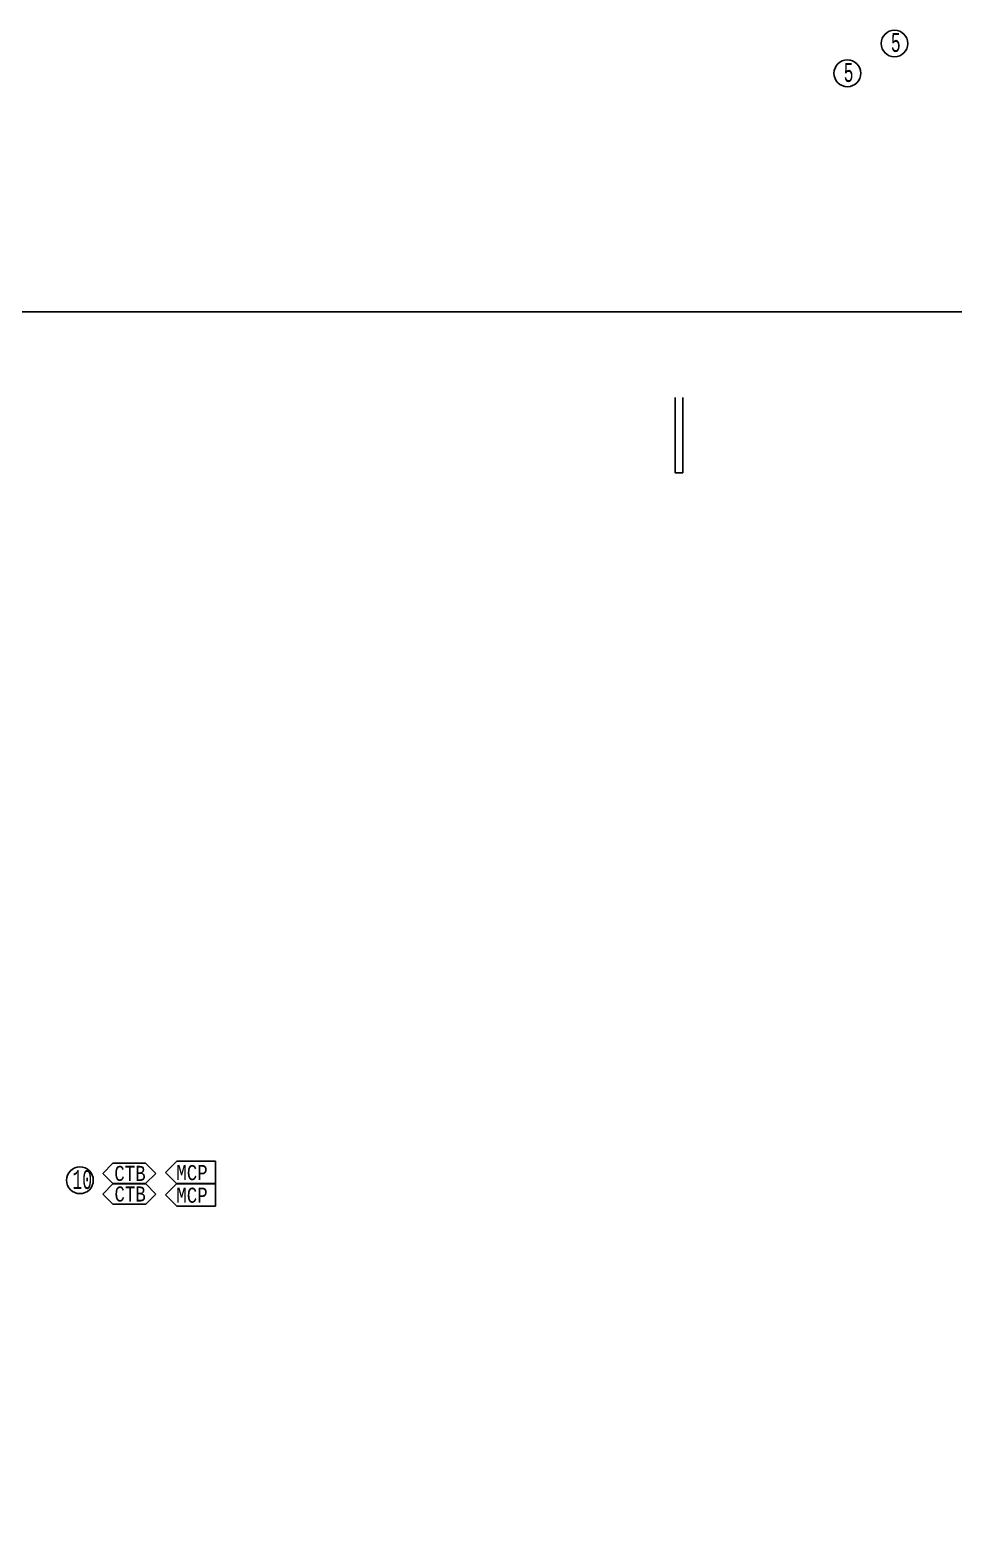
# Model space of a CAD drawing. Extents: x -144 to 1666, y -603 to 461.
# Drawn here: x 333.6 to 578.8, y 32.7 to 432.7 of the extents above; entities that cross this region are included whole.
import ezdxf

# ---------------------------------------------------------------- set-up
doc = ezdxf.new("R2010")
doc.units = 0
doc.layers.get('0').update_dxf_attribs({"linetype": 'CONTINUOUS'})
for name, color, linetype in [('2', 7, 'CONTINUOUS'), ('FLAGS', 5, 'CONTINUOUS'), ('kreis', 7, 'CONTINUOUS')]:
    doc.layers.add(name, color=color, linetype=linetype)
doc.styles.add('HS-FLAGS', font='MONOTXT.SHX', dxfattribs={"width": 0.8, "height": 4})
doc.styles.add('HS-TABLE-CHANGE-INDEX-CODE', font='MONOTXT.SHX', dxfattribs={"width": 0.6, "height": 5})

# ---------------------------------------------------------------- blocks, each defined once
blk = doc.blocks.new('A$C185D0066')
at = {"layer": 'FLAGS'}
for p, q in [((3, 6), (0, 3)), ((13.29, 6), (3, 6)), ((13.29, 6), (13.29, 0)), ((3, 0), (0, 3)), ((13.29, 0), (3, 0))]:
    blk.add_line(p, q, dxfattribs=at)
at = {"color": 5, "style": 'HS-FLAGS', "width": 0.8}
blk.add_text('MCP', height=4, dxfattribs=at).set_placement((2.92, 0.94))

msp = doc.modelspace()

# ---------------------------------------------------------------- linework, layer by layer
msp.add_lwpolyline([(-97.14, -483.08), (1665.86, -483.08), (1665.86, 357.92), (-97.14, 357.92)], close=True)
for centre in [(563.01, 429.14), (550.5, 421.24)]:
    msp.add_circle(centre, 3.55)
at = {"layer": '2', "color": 7, "linetype": 'Continuous'}
for p, q in [((504.81, 335.2), (504.81, 315.2)), ((506.81, 335.2), (506.81, 315.2)), ((504.81, 315.2), (506.81, 315.2))]:
    msp.add_line(p, q, dxfattribs=at)
at = {"layer": 'FLAGS'}
for p, q in [((355.54, 132.05), (352.84, 129.35)), ((364.23, 132.05), (355.54, 132.05)), ((364.23, 132.05), (366.93, 129.35)), ((372.48, 132.63), (369.48, 129.63)), ((382.78, 132.63), (372.48, 132.63)), ((382.78, 132.63), (382.78, 126.63)), ((355.54, 126.65), (352.84, 129.35)), ((364.23, 126.65), (366.93, 129.35)), ((372.48, 126.63), (369.48, 129.63)), ((355.58, 126.58), (352.88, 123.88)), ((364.23, 126.65), (355.54, 126.65)), ((364.27, 126.58), (355.58, 126.58)), ((364.27, 126.58), (366.97, 123.88)), ((382.78, 126.63), (372.48, 126.63)), ((355.58, 121.18), (352.88, 123.88)), ((364.27, 121.18), (355.58, 121.18)), ((364.27, 121.18), (366.97, 123.88))]:
    msp.add_line(p, q, dxfattribs=at)
at = {"layer": 'kreis'}
msp.add_circle((346.81, 127.54), 3.55, dxfattribs=at)

# ---------------------------------------------------------------- block references
msp.add_blockref('A$C185D0066', (369.48, 120.64))

# ---------------------------------------------------------------- texts
at = {"style": 'HS-TABLE-CHANGE-INDEX-CODE', "width": 0.6}
for p in [(562.04, 426.91), (549.53, 418.95)]:
    msp.add_text('5', height=5, dxfattribs=at).set_placement(p)
at = {"color": 5, "style": 'HS-FLAGS', "width": 0.8}
msp.add_text('MCP', height=4, dxfattribs=at).set_placement((372.4, 127.57))
at = {"layer": 'FLAGS', "char_height": 4, "width": 36.222, "attachment_point": 1, "style": 'HS-FLAGS'}
for insert in [(355.93, 131.37), (355.97, 125.9)]:
    msp.add_mtext('CTB', dxfattribs=dict(at, insert=insert))
at = {"layer": 'kreis', "style": 'HS-TABLE-CHANGE-INDEX-CODE', "width": 0.6}
msp.add_text('10', height=5, dxfattribs=at).set_placement((344.83, 125.23))

doc.saveas('drawing.dxf')
